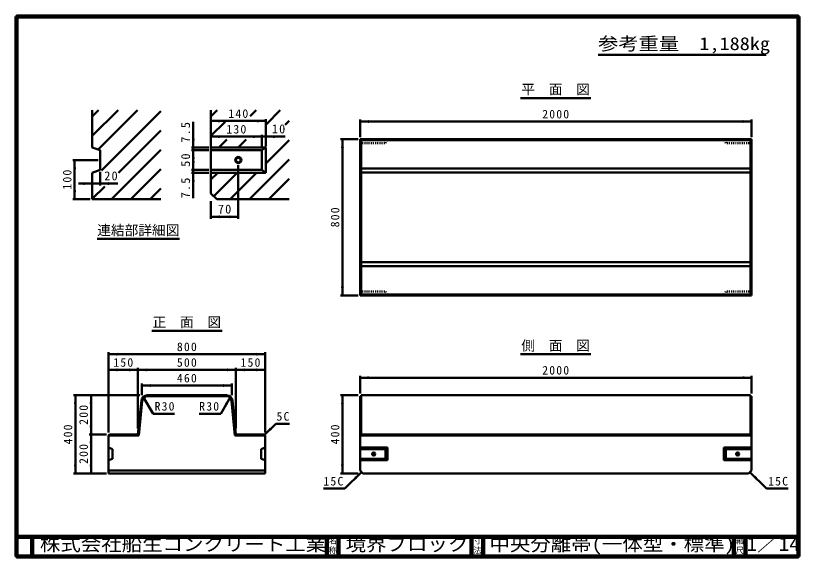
# Model space of a CAD drawing. Units: millimetres, scale not verified. Extents: x 100 to 4105, y 100 to 2870.
import ezdxf
from ezdxf.enums import TextEntityAlignment as Align

# ---------------------------------------------------------------- set-up
doc = ezdxf.new("R2010")
doc.units = ezdxf.units.MM
doc.header["$LTSCALE"] = 5
doc.linetypes.add('USER1', pattern=[2.2, 1, -1.2])
doc.layers.add('V-nasSTD', color=7, linetype='Continuous', lineweight=50)
doc.styles.add('ＭＳ ゴシック', font='')
doc.styles.get('ＭＳ ゴシック').set_extended_font_data('MS Gothic')

msp = doc.modelspace()

# ---------------------------------------------------------------- hatches: boundary and pattern name
at = {"layer": 'V-nasSTD'}
for points in [[(1142.831, 2338.866), (1097.831, 2331.366), (1142.831, 2323.866)], [(1332.831, 2323.866), (1377.831, 2331.366), (1332.831, 2338.866)], [(1905, 2336.176), (1860, 2328.676), (1905, 2321.176)], [(3815, 2321.176), (3860, 2328.676), (3815, 2336.176)], [(1142.831, 2258.866), (1097.831, 2251.366), (1142.831, 2243.866)], [(1312.831, 2243.866), (1357.831, 2251.366), (1312.831, 2258.866)], [(1422.831, 2243.866), (1377.831, 2251.366), (1422.831, 2258.866)], [(1015.331, 2241.366), (1007.831, 2196.366), (1000.331, 2241.366)], [(1762.5, 2193.676), (1770, 2238.676), (1777.5, 2193.676)], [(1015.331, 2136.366), (1007.831, 2181.366), (1000.331, 2136.366)], [(408.781, 2086.366), (401.281, 2131.366), (393.781, 2086.366)], [(1000.331, 2126.366), (1007.831, 2081.366), (1015.331, 2126.366)], [(1015.331, 2021.366), (1007.831, 2066.366), (1000.331, 2021.366)], [(446.281, 2003.866), (491.281, 2011.366), (446.281, 2018.866)], [(576.281, 2018.866), (531.281, 2011.366), (576.281, 2003.866)], [(393.781, 1976.366), (401.281, 1931.366), (408.781, 1976.366)], [(1142.831, 1848.866), (1097.831, 1841.366), (1142.831, 1833.866)], [(1192.831, 1833.866), (1237.831, 1841.366), (1192.831, 1848.866)], [(1777.5, 1483.676), (1770, 1438.676), (1762.5, 1483.676)], [(620, 1146.176), (575, 1138.676), (620, 1131.176)], [(1330, 1131.176), (1375, 1138.676), (1330, 1146.176)], [(620, 1066.176), (575, 1058.676), (620, 1051.176)], [(680, 1051.176), (725, 1058.676), (680, 1066.176)], [(770, 1066.176), (725, 1058.676), (770, 1051.176)], [(1180, 1051.176), (1225, 1058.676), (1180, 1066.176)], [(1270, 1066.176), (1225, 1058.676), (1270, 1051.176)], [(1330, 1051.176), (1375, 1058.676), (1330, 1066.176)], [(1905, 1026.176), (1860, 1018.676), (1905, 1011.176)], [(3815, 1011.176), (3860, 1018.676), (3815, 1026.176)], [(790, 986.111), (745, 978.611), (790, 971.111)], [(1160, 971.111), (1205, 978.611), (1160, 986.111)], [(412.5, 883.676), (405, 928.676), (397.5, 883.676)], [(492.5, 883.676), (485, 928.676), (477.5, 883.676)], [(1777.5, 883.676), (1770, 928.676), (1762.5, 883.676)], [(768.024, 878.199), (752.019, 920.92), (781.015, 885.699)], [(1181.976, 878.199), (1197.981, 920.92), (1168.985, 885.699)], [(477.5, 773.676), (485, 728.676), (492.5, 773.676)], [(1399.017, 763.3), (1372.5, 726.176), (1409.623, 752.693)], [(492.5, 683.676), (485, 728.676), (477.5, 683.676)], [(397.5, 573.676), (405, 528.676), (412.5, 573.676)], [(477.5, 573.676), (485, 528.676), (492.5, 573.676)], [(1762.5, 573.676), (1770, 528.676), (1777.5, 573.676)], [(1840.983, 499.053), (1867.5, 536.176), (1830.377, 509.66)], [(3879.017, 499.053), (3852.5, 536.176), (3889.623, 509.66)]]:
    msp.add_hatch(color=256, dxfattribs=at).paths.add_polyline_path(points)

# ---------------------------------------------------------------- linework, layer by layer
at = {"layer": 'V-nasSTD', "lineweight": 100}
for p, q in [((105, 2865), (105, 105)), ((4100, 2865), (105, 2865)), ((4100, 105), (4100, 2865)), ((105, 205), (4100, 205)), ((185, 205), (185, 105)), ((1690, 205), (1690, 105)), ((1750, 205), (1750, 105)), ((2430, 205), (2430, 105)), ((2490, 205), (2490, 105)), ((3770, 205), (3770, 105)), ((3830, 205), (3830, 105)), ((105, 105), (4100, 105))]:
    msp.add_line(p, q, dxfattribs=at)
at = {"layer": 'V-nasSTD'}
for p, q in [((3935, 2669.806), (3076.5, 2669.806)), ((2680.5, 2448.676), (3039.5, 2448.676)), ((491.281, 2386.366), (491.281, 2196.366)), ((491.281, 2353.643), (524.005, 2386.366)), ((491.281, 2254.648), (623, 2386.366)), ((520.891, 2185.263), (721.995, 2386.366)), ((538.352, 2078.729), (841.281, 2381.658)), ((1097.831, 2386.366), (1097.831, 1961.366)), ((1097.831, 2353.643), (1130.555, 2386.366)), ((1328.545, 2386.366), (1297.687, 2355.508)), ((1381.578, 2315.404), (1452.54, 2386.366)), ((1007.831, 2196.366), (1007.831, 2326.366)), ((1097.831, 2331.366), (1377.831, 2331.366)), ((1097.831, 2254.648), (1170.408, 2327.224)), ((1377.831, 2341.366), (1377.831, 2201.366)), ((1476.555, 2311.512), (1497.831, 2332.663)), ((1860, 2338.676), (1860, 2248.676)), ((1860, 2328.676), (3860, 2328.676)), ((3860, 2338.676), (3860, 2248.676)), ((625.613, 2066.995), (841.281, 2282.663)), ((1097.831, 2251.366), (1357.831, 2251.366)), ((1357.831, 2261.366), (1357.831, 2201.366)), ((1357.831, 2251.366), (1377.831, 2251.366)), ((1377.831, 2251.366), (1477.831, 2251.366)), ((1138.545, 2196.366), (1179.403, 2237.224)), ((1237.54, 2196.366), (1278.398, 2237.224)), ((1377.831, 2113.668), (1497.831, 2233.668)), ((1850, 2238.676), (1760, 2238.676)), ((1770, 1438.676), (1770, 2238.676)), ((1860, 2238.676), (1860, 1438.676)), ((3860, 2238.676), (1860, 2238.676)), ((3860, 2233.676), (1860, 2233.676)), ((1865, 2233.676), (1865, 1443.676)), ((3855, 2233.676), (3855, 1443.676)), ((3860, 2238.676), (3860, 1438.676)), ((491.281, 2196.366), (531.281, 2181.366)), ((531.281, 2181.366), (531.281, 2081.366)), ((588.979, 1931.366), (841.281, 2183.668)), ((997.831, 2196.366), (1087.831, 2196.366)), ((997.831, 2181.366), (1087.831, 2181.366)), ((1007.831, 2196.366), (1007.831, 2181.366)), ((1007.831, 2181.366), (1007.831, 2081.366)), ((1097.831, 2196.366), (1377.831, 2196.366)), ((1097.831, 2066.366), (1097.831, 2196.366)), ((1097.831, 2181.366), (1357.831, 2181.366)), ((1357.831, 2181.366), (1377.831, 2196.366)), ((1357.831, 2181.366), (1357.831, 2081.366)), ((1377.831, 2196.366), (1377.831, 2066.366)), ((521.281, 2131.366), (391.281, 2131.366)), ((401.281, 2131.366), (401.281, 1931.366)), ((1294.525, 1931.366), (1497.831, 2134.673)), ((687.974, 1931.366), (841.281, 2084.673)), ((1237.831, 2105.366), (1237.831, 1831.366)), ((3855, 2088.676), (1865, 2088.676)), ((531.281, 2081.366), (491.281, 2066.366)), ((491.281, 2066.366), (491.281, 1931.366)), ((531.281, 2071.366), (531.281, 2001.366)), ((997.831, 2081.366), (1087.831, 2081.366)), ((997.831, 2066.366), (1087.831, 2066.366)), ((1007.831, 2081.366), (1007.831, 2066.366)), ((1007.831, 2066.366), (1007.831, 1936.366)), ((1097.831, 2081.366), (1357.831, 2081.366)), ((1377.831, 2066.366), (1097.831, 2066.366)), ((1097.831, 2031.658), (1132.54, 2066.366)), ((1112.183, 1947.015), (1231.535, 2066.366)), ((1195.53, 1931.366), (1330.53, 2066.366)), ((1357.831, 2081.366), (1377.831, 2066.366)), ((3855, 2068.676), (1865, 2068.676)), ((421.281, 2011.366), (491.281, 2011.366)), ((491.281, 2011.366), (531.281, 2011.366)), ((531.281, 2011.366), (621.281, 2011.366)), ((1393.519, 1931.366), (1497.831, 2035.678)), ((491.281, 1932.663), (555.173, 1996.555)), ((786.969, 1931.366), (841.281, 1985.678)), ((481.281, 1931.366), (391.281, 1931.366)), ((841.281, 1931.366), (491.281, 1931.366)), ((1097.831, 1961.366), (1127.831, 1931.366)), ((1127.831, 1931.366), (1497.831, 1931.366)), ((1097.831, 1831.366), (1097.831, 1921.366)), ((1097.831, 1841.366), (1237.831, 1841.366)), ((516.808, 1728.465), (938.068, 1728.465)), ((3855, 1608.676), (1865, 1608.676)), ((3855, 1588.676), (1865, 1588.676)), ((1860, 1443.676), (3860, 1443.676)), ((1850, 1438.676), (1760, 1438.676)), ((1860, 1438.676), (3860, 1438.676)), ((795.5, 1258.676), (1154.5, 1258.676)), ((575, 1148.676), (575, 738.676)), ((575, 1138.676), (1375, 1138.676)), ((1375, 1148.676), (1375, 738.676)), ((2680.5, 1138.676), (3039.5, 1138.676)), ((575, 1058.676), (725, 1058.676)), ((725, 1068.676), (725, 758.676)), ((725, 1058.676), (1225, 1058.676)), ((1225, 1068.676), (1225, 758.676)), ((1225, 1058.676), (1375, 1058.676)), ((1860, 1028.676), (1860, 938.676)), ((1860, 1018.676), (3860, 1018.676)), ((3860, 1028.676), (3860, 938.676)), ((745, 988.611), (745, 928.611)), ((745, 978.611), (1205, 978.611)), ((1205, 988.611), (1205, 928.611)), ((395, 928.676), (735, 928.676)), ((405, 928.676), (405, 528.676)), ((485, 928.676), (485, 728.676)), ((772.15, 928.676), (1177.85, 928.676)), ((772.15, 923.676), (1177.85, 923.676)), ((975, 928.676), (975, 923.676)), ((1760, 928.676), (1850, 928.676)), ((1770, 928.676), (1770, 528.676)), ((1860, 923.676), (1860, 543.676)), ((1860, 923.676), (1865, 923.676)), ((1865, 928.676), (3855, 928.676)), ((1865, 928.676), (1865, 728.676)), ((3855, 928.676), (3855, 728.676)), ((3860, 923.676), (3855, 923.676)), ((3860, 923.676), (3860, 543.676)), ((742.299, 901.662), (725, 728.676)), ((747.274, 901.164), (729.525, 723.676)), ((752.019, 920.92), (802.019, 834.317)), ((1197.981, 920.92), (1147.981, 834.317)), ((1202.726, 901.164), (1220.475, 723.676)), ((1207.701, 901.662), (1225, 728.676)), ((802.019, 834.317), (912.019, 834.317)), ((1147.981, 834.317), (1037.981, 834.317)), ((1372.5, 726.176), (1429.069, 782.745)), ((1429.069, 782.745), (1499.069, 782.745)), ((475, 728.676), (565, 728.676)), ((485, 728.676), (485, 528.676)), ((575, 723.676), (580, 728.676)), ((575, 723.676), (575, 528.676)), ((729.525, 723.676), (575, 723.676)), ((580, 728.676), (725, 728.676)), ((1375, 723.676), (1220.475, 723.676)), ((1225, 728.676), (1370, 728.676)), ((1370, 728.676), (1375, 723.676)), ((1375, 528.676), (1375, 723.676)), ((1860, 728.676), (3860, 728.676)), ((1860, 723.676), (3860, 723.676)), ((575, 661.176), (595, 653.676)), ((595, 653.676), (595, 603.676)), ((1375, 661.176), (1355, 653.676)), ((1355, 653.676), (1355, 603.676)), ((1860, 661.176), (2000, 661.176)), ((1860, 653.676), (1990, 653.676)), ((2000, 661.176), (1990, 653.676)), ((1990, 653.676), (1990, 603.676)), ((2000, 596.176), (2000, 661.176)), ((3860, 661.176), (3720, 661.176)), ((3720, 596.176), (3720, 661.176)), ((3720, 661.176), (3730, 653.676)), ((3860, 653.676), (3730, 653.676)), ((3730, 653.676), (3730, 603.676)), ((595, 603.676), (575, 596.176)), ((1355, 603.676), (1375, 596.176)), ((1860, 603.676), (1990, 603.676)), ((1990, 603.676), (2000, 596.176)), ((3730, 603.676), (3720, 596.176)), ((3860, 603.676), (3730, 603.676)), ((1860, 596.176), (2000, 596.176)), ((3860, 596.176), (3720, 596.176)), ((395, 528.676), (565, 528.676)), ((575, 543.676), (1375, 543.676)), ((575, 528.676), (1375, 528.676)), ((1760, 528.676), (1850, 528.676)), ((1867.5, 536.176), (1782.647, 451.324)), ((1860, 543.676), (1875, 528.676)), ((1875, 528.676), (3845, 528.676)), ((3860, 543.676), (3845, 528.676)), ((3852.5, 536.176), (3937.353, 451.324)), ((1782.647, 451.324), (1672.647, 451.324)), ((3937.353, 451.324), (4047.353, 451.324))]:
    msp.add_line(p, q, dxfattribs=at)
at = {"layer": 'V-nasSTD', "linetype": 'USER1'}
for p, q in [((1860, 2218.676), (1990, 2218.676)), ((1990, 2218.676), (2000, 2238.676)), ((3730, 2218.676), (3720, 2238.676)), ((3860, 2218.676), (3730, 2218.676)), ((1860, 1458.676), (1990, 1458.676)), ((1990, 1458.676), (2000, 1438.676)), ((3730, 1458.676), (3720, 1438.676)), ((3860, 1458.676), (3730, 1458.676))]:
    msp.add_line(p, q, dxfattribs=at)
at = {"layer": 'V-nasSTD', "lineweight": 13}
msp.add_lwpolyline([(100, 100), (100, 2870), (4105, 2870), (4105, 100)], close=True, dxfattribs=at)
at = {"layer": 'V-nasSTD'}
for centre, radius in [((1237.831, 2131.366), 16), ((1237.831, 2131.366), 12), ((1930, 628.676), 8), ((1930, 628.676), 6), ((3790, 628.676), 8), ((3790, 628.676), 6)]:
    msp.add_circle(centre, radius, dxfattribs=at)
for centre, radius, start, end in [((772.15, 898.676), 30, 90, 174.28941), ((772.15, 898.676), 25, 90, 174.28941), ((1177.85, 898.676), 30, 5.71059, 90), ((1177.85, 898.676), 25, 5.71059, 90)]:
    msp.add_arc(centre, radius, start, end, dxfattribs=at)

# ---------------------------------------------------------------- texts
at = {"layer": 'V-nasSTD', "style": 'ＭＳ ゴシック'}
for s, height, width, p in [('参考重量\u30001,188kg', 65.98, 1.15, (3076.5, 2759.806)), ('株式会社船生コンクリート工業', 69.65, 1.1, (223.75, 202.5)), ('境界ブロック', 69.65, 1.1, (1786.25, 202.47)), ('中央分離帯(一体型・標準)', 69.65, 1.1, (2521.25, 202.508)), ('1／14', 69.65, 1.15, (3835, 202.582))]:
    msp.add_text(s, height=height, dxfattribs=dict(at, width=width)).set_placement(p, align=Align.TOP_LEFT)
for s, height, p in [('平\u3000面\u3000図', 51.32, (2684.5, 2518.676)), ('連結部詳細図', 51.32, (516.808, 1798.465)), ('正\u3000面\u3000図', 51.32, (799.5, 1328.676)), ('側\u3000面\u3000図', 51.32, (2684.5, 1208.676)), ('名', 30.79, (1698.982, 200.999)), ('寸', 30.79, (2438.982, 200.999)), ('縮', 30.79, (3778.982, 200.999)), ('称', 30.79, (1698.976, 151.01)), ('法', 30.79, (2438.976, 151.01)), ('尺', 30.79, (3778.976, 151.01))]:
    msp.add_text(s, height=height, dxfattribs=at).set_placement(p, align=Align.TOP_LEFT)
at = {"layer": 'V-nasSTD', "attachment_point": 1, "style": 'ＭＳ ゴシック'}
for s, insert, char_height in [('\\T1.2;140', (1186.831, 2391.366), 43.99), ('\\T1.2;2000', (2791, 2388.676), 43.99), ('\\T1.2;130', (1176.831, 2311.366), 43.99), ('\\T1.19;10', (1409.331, 2313.866), 45.82), ('\\T1.19;20', (552.781, 2073.866), 45.82), ('\\T1.19;70', (1133.581, 1903.866), 45.82), ('\\T1.2;800', (924, 1198.611), 43.99), ('\\T1.2;150', (599, 1118.676), 43.99), ('\\T1.2;500', (924, 1118.611), 43.99), ('\\T1.2;150', (1249, 1118.676), 43.99), ('\\T1.2;2000', (2791, 1078.676), 43.99), ('\\T1.2;460', (924, 1038.611), 43.99), ('\\T1.2;R30', (810.019, 894.317), 43.99), ('\\T1.2;R30', (1037.981, 894.317), 43.99), ('\\T1.2;5C', (1433.069, 842.745), 43.99), ('\\T1.2;15C', (1672.647, 511.324), 43.99), ('\\T1.2;15C', (3945.353, 511.324), 43.99)]:
    msp.add_mtext(s, dxfattribs=dict(at, insert=insert, char_height=char_height))
at = {"layer": 'V-nasSTD', "attachment_point": 1, "rotation": 90, "style": 'ＭＳ ゴシック'}
for s, insert, char_height in [('\\T1.19;7.5', (945.331, 2220.616), 45.82), ('\\T1.19;50', (945.331, 2097.116), 45.82), ('\\T1.2;100', (341.281, 1980.366), 43.99), ('\\T1.19;7.5', (945.331, 1936.366), 45.82), ('\\T1.2;800', (1710, 1787.676), 43.99), ('\\T1.2;200', (425, 777.676), 43.99), ('\\T1.2;400', (345, 677.676), 43.99), ('\\T1.2;400', (1710, 677.676), 43.99), ('\\T1.2;200', (425, 577.676), 43.99)]:
    msp.add_mtext(s, dxfattribs=dict(at, insert=insert, char_height=char_height))

doc.saveas('drawing.dxf')
